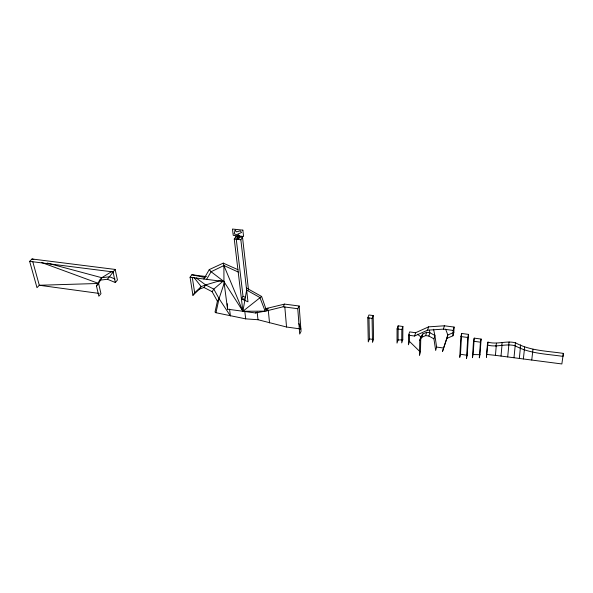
<?xml version="1.0" encoding="UTF-8"?>
<svg xmlns="http://www.w3.org/2000/svg" width="593" height="593" viewBox="0 0 593 593"><rect width="100%" height="100%" fill="white"/><g stroke="black" fill="none" stroke-linecap="round" stroke-linejoin="round"><path stroke-width="0.89" d="M398.14 325.853L397.073 328.922L397.021 343.08L398.081 339.982L398.14 325.853L402.884 326.484L402.773 339.767L401.735 342.873L401.832 329.567L402.884 326.484M445.625 329.13L447.819 334.986L442.519 351.404L446.914 338.358L452.941 335.801L453.823 332.428L454.09 327.062L444.372 325.787L428.591 326.862L415.619 332.717L409.622 331.91L408.54 335.208L408.414 344.763L409.489 341.435L409.585 334.504M433.557 329.248L434.906 335.497L433.935 338.848L435.67 350.448L436.618 347.068L434.906 335.497L429.881 332.71L426.656 332.28L422.853 333.933L420.808 336.861L419.777 340.189L419.436 355.503L420.459 352.138L420.785 337.758M452.941 335.801L453.2 330.42L454.09 327.062M461.658 333.474L460.887 336.55L459.731 357.379L460.487 354.258L461.658 333.474L468.507 334.385L467.217 355.281L466.483 358.417L467.766 337.476L468.507 334.385M474.222 338.136L473.51 341.242L472.428 357.69L473.132 354.547L474.222 338.136L481.116 339.063L479.989 354.703L479.307 357.853L480.434 342.176L481.116 339.063M487.372 345L486.416 357.349L487.972 342.131C497.097 344.852 506.311 340.367 515.48 342.813C530.12 350.848 547.139 350.982 563.35 353.398L563.068 356.393C546.79 353.947 529.697 353.791 514.998 345.719C505.792 343.258 496.534 347.743 487.372 345L487.972 342.131M563.35 353.398L561.86 363.954L495.437 355.348L496.245 345.86M501.018 356.059L501.997 345.126M507.69 356.919L508.868 344.6M519.342 358.409L520.395 347.572M513.983 357.72L515.213 345.445M523.367 358.921L524.36 349.803M531.751 359.995L532.677 351.975M532.581 352.242L532.988 349.299M524.212 349.996L524.657 347.068M520.194 347.78L520.661 344.867M514.998 345.719L515.48 342.813M508.609 344.859L509.12 341.961M501.708 345.282L502.249 342.398M495.904 346.156L496.467 343.273M224.473 282.416L219.062 298.627L217.394 301.207L215.014 312.088L215.963 312.726L245.687 318.864L257.992 319.731L286.545 327.01L300.873 329.004L298.902 323.6M215.963 312.726L219.062 298.627L213.806 289.117L205.652 284.936L196.224 277.969M446.914 338.358L447.819 334.986L453.823 332.428M408.54 335.208L414.566 336.031L427.583 330.182L443.438 329.13L444.372 325.787M433.935 338.848L428.887 336.046L429.881 332.71L429.325 330.205M419.777 340.189L421.831 337.261L425.648 335.608L426.656 332.28M427.583 330.182L428.591 326.862M421.831 337.261L422.853 333.933M414.566 336.031L415.619 332.717M373.19 315.55L373.568 339.493L372.486 342.354L372.085 318.367L373.19 315.55L368.92 314.994L367.801 317.804L368.283 341.894L369.38 339.04L368.972 317.752M299.161 306.01L301.044 331.324L299.695 334.074L297.775 308.708L299.161 306.01L284.573 304.105L265.516 308.701M203.822 278.999L209.27 269.593L223.272 263.122L223.917 265.545L223.939 281.549L227.579 309.183L255.442 312.956L266.583 310.88L283.135 306.781L284.573 304.105M115.064 279.036L109.549 276.775L101.781 277.717L98.608 283.461L100.958 293.676L98.846 296.189L96.466 285.952L99.646 280.207L101.781 277.717L112.01 271.386M206.579 279.347L211.101 271.742L223.917 265.545L238.208 272.024M242.522 237.267L240.847 239.75L247.978 301.807L241.425 298.924L243.019 296.315L235.955 236.563L242.522 237.267L248.511 290.081M217.394 301.207L212.109 291.674L213.806 289.117L222.835 281.379M206.46 276.59L191.873 274.752L190.079 277.257L192.925 295.292L199.441 289.154L203.925 287.472L205.652 284.936L219.536 280.808M199.441 289.154L201.19 286.619L205.652 284.936M209.27 269.593L211.101 271.742L223.939 281.549L242.908 311.258L246.629 290.081L259.912 297.53L265.153 311.147L242.908 311.258L234.257 239.038L235.955 236.563M192.925 295.292L194.674 292.749L201.19 286.619L194.059 277.546M113.478 271.638L107.429 279.266L99.646 280.207M107.429 279.266L115.338 282.52L117.429 280.015L115.161 269.437L32.029 258.985L29.65 261.35L36.996 287.687L39.301 285.263L98.608 283.461L96.466 285.952M115.338 282.52L113.048 271.928L115.161 269.437M265.545 309.168L268.073 308.219L266.583 310.88L261.609 296.463L242.908 311.258L223.917 265.545M237.689 237L239.579 236.036L239.794 237.867L237.904 238.838L237.667 235.829L237.904 238.838M255.442 312.956L257.125 312.326M398.081 339.982L402.773 339.767M473.132 354.547L479.989 354.703M241.425 298.924L245.035 299.035M487.009 354.458L495.437 355.348M234.257 239.038L240.847 239.75M190.079 277.257L223.939 281.549L220.374 280.8M29.65 261.35L113.048 271.928M367.801 317.804L372.085 318.367M283.135 306.781L297.775 308.708M443.438 329.13L453.2 330.42M460.887 336.55L467.766 337.476M397.073 328.922L401.832 329.567M473.51 341.242L480.434 342.176M425.648 335.608L428.887 336.046M99.142 293.424L39.301 285.263L32.756 261.609M436.618 347.068L443.438 348.017M369.38 338.907L372.73 339.374M460.487 354.258L467.217 355.281M191.873 274.752L205.23 277.583M32.029 258.985L33.816 259.467M47.232 263.07L101.781 277.717M41.54 262.477L98.608 283.461M243.019 296.315L245.465 297.389M223.272 263.122L237.926 269.674M203.925 287.472L212.109 291.674M246.384 287.983L261.609 296.463M417.568 334.267L420.808 336.861M409.489 341.435L419.814 351.508M219.062 298.627L230.425 315.987L229.535 309.138M192.295 277.45L194.674 292.749M244.776 311.184L245.687 318.864M257.154 312.022L257.992 319.731M268.258 310.057L269.541 322.926M284.81 306.855L286.545 327.01M227.223 303.698L227.579 309.183M235.117 230.24L234.161 233.85L239.046 235.443L237.808 234.042L241.551 232.515L240.254 230.818L236.577 231.893L235.117 230.24M242.863 230.136L232.471 229.046L233.227 235.354L243.575 236.459L242.863 230.136"/></g></svg>
